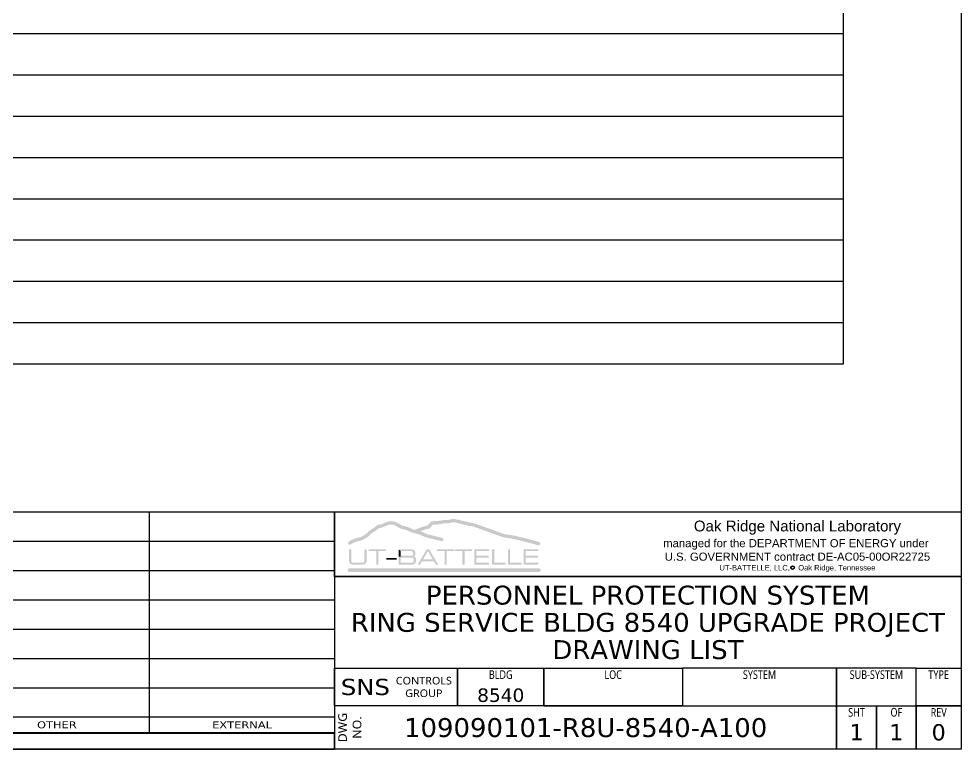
# Paper-space layout '24VDC PLC-A' of a CAD drawing. Header units: inches. Extents: x 0.4 to 44, y 0 to 33.6.
# Drawn here: x 33.09 to 44, y 0 to 8.45 of the extents above; entities that cross this region are included whole.
import ezdxf
from ezdxf.enums import TextEntityAlignment as Align

# ---------------------------------------------------------------- set-up
doc = ezdxf.new("R2010")
doc.units = ezdxf.units.IN
doc.header["$MEASUREMENT"] = 0
for name, color, linetype in [('1', 7, 'Continuous'), ('G-ANNO-TTLB', 2, 'Continuous'), ('TitleBlock-Text-Dynamic', 3, 'Continuous'), ('TitleBlock-Text-Static', 7, 'Continuous')]:
    doc.layers.add(name, color=color, linetype=linetype)
doc.layers.add('TitleBlock-Border', color=7, linetype='Continuous', lineweight=30)
doc.styles.add('Logo', font='arial.ttf')
doc.styles.get("Standard").update_dxf_attribs({"font": 'verdana.ttf'})
doc.styles.add('Standard_Narrow', font='ebrima.ttf', dxfattribs={"width": 0.8})

# ---------------------------------------------------------------- blocks, each defined once
blk = doc.blocks.new('MainTitleBlock')
at = {"layer": 'TitleBlock-Border'}
h = blk.add_hatch(color=256, dxfattribs=at)
edge = h.paths.add_edge_path()
edge.add_spline(control_points=[(-6.764509382043045, 2.535488625116329), (-6.760673443213079, 2.538592017969336), (-6.756837501757815, 2.541695407347561), (-6.753001561014145, 2.54479879806496), (-6.746631540310204, 2.549952335213504), (-6.74062417486725, 2.555326456206444), (-6.732809842295808, 2.558817337218386), (-6.728841631320876, 2.56059004809515), (-6.724630070836383, 2.56042096677146), (-6.720482226817495, 2.560777730921586), (-6.717748209890175, 2.56101288904739), (-6.714957948519697, 2.560604029044839), (-6.712263826511247, 2.561169815669814), (-6.710828794557273, 2.561471183567562), (-6.709436110783543, 2.561901729327985), (-6.708042089354421, 2.562346054895499), (-6.70221952367082, 2.564201919337734), (-6.69640378038082, 2.566008655003998), (-6.690646088384568, 2.568042803280491), (-6.683529984792358, 2.570556867920743), (-6.676427219894677, 2.57310007357961), (-6.669493877679002, 2.576068810817844), (-6.664791652049388, 2.578082222516684), (-6.660103364461293, 2.580124536824712), (-6.655405200021988, 2.582146034301502), (-6.649148877620888, 2.584837966461748), (-6.642927431807863, 2.587597093052239), (-6.636620291472994, 2.590183651488417), (-6.629971067520017, 2.592910498426363), (-6.622939420386771, 2.594532134959479), (-6.616074290707388, 2.596652944701361), (-6.614317845101453, 2.597195554546488), (-6.612612493024514, 2.597729589514529), (-6.610791029076523, 2.598221268675275), (-6.606053972690404, 2.599499971946329), (-6.601266277002011, 2.599432979706251), (-6.596506669500243, 2.59939750790096), (-6.592200230489766, 2.599365413412954), (-6.587895443157862, 2.599001437836421), (-6.583592053320956, 2.598221268675275), (-6.57450326088204, 2.59657354540559), (-6.565595018568843, 2.594576641242213), (-6.557292157059862, 2.590575721217647), (-6.539426267706887, 2.581966641758584), (-6.522804540060093, 2.571734255873253), (-6.505242283447345, 2.5629341669989), (-6.496058494727464, 2.55833235763464), (-6.486970869155044, 2.553621603829356), (-6.477456261933952, 2.549603480805843), (-6.472716380672466, 2.547601776943225), (-6.46776566928817, 2.546275066876944), (-6.462780553538067, 2.545094581296041), (-6.454206357808928, 2.543064194253247), (-6.445524657067551, 2.541614864491578), (-6.436951291141611, 2.539605454896844), (-6.431472213358163, 2.538321278814294), (-6.425858554089814, 2.537379039025211), (-6.42064751338269, 2.535249553446135), (-6.410702874786637, 2.531185688727021), (-6.40081418649541, 2.527027573518296), (-6.390904717733434, 2.522899064104649), (-6.377919093902534, 2.517488958728109), (-6.365027431165927, 2.511887860818035), (-6.351965172257366, 2.50662780237576), (-6.346423809280296, 2.504396343535973), (-6.340510676616532, 2.503273322657378), (-6.334745658986748, 2.501726788079907), (-6.329074857192182, 2.50020552802124), (-6.323402240465271, 2.498697009723969), (-6.317721842654336, 2.497217888570106), (-6.309042442993245, 2.494957856074393), (-6.300239454841943, 2.493219914596295), (-6.29154855615451, 2.490970590479492), (-6.283359214811185, 2.488851076301842), (-6.275369608172184, 2.48605060585686), (-6.267513637933291, 2.482894029151339), (-6.252304546404488, 2.476782923511678), (-6.23778983293397, 2.469191688681178), (-6.222640705472202, 2.462992266310891), (-6.212670586853292, 2.45891223090581), (-6.202687557819004, 2.454890598570444), (-6.192440928185221, 2.451516781084649), (-6.18008585623592, 2.447448735369051), (-6.167623788144084, 2.443829772402808), (-6.155019453271322, 2.440697038300414), (-6.119516808766861, 2.431873062558225), (-6.083883593074688, 2.423619997251706), (-6.048374219048966, 2.414893608500563), (-6.037682120261834, 2.412266037242489), (-6.027047814862641, 2.409398022583048), (-6.01636904363842, 2.406696820465527), (-6.013105299717267, 2.405871254320743), (-6.009672082145869, 2.405353544035449), (-6.006357155237168, 2.405385350600397), (-6.004065189001295, 2.405407341906709), (-6.001930163538702, 2.406628933911463), (-5.999956093120943, 2.408172252224347), (-5.997987269140424, 2.409711468899047), (-5.996663610111383, 2.411339312965652), (-5.99519636210195, 2.413254244885991), (-5.99327611877095, 2.415760389195327), (-5.991718842495928, 2.418357266954899), (-5.990600743166155, 2.421123139171527), (-5.989007101333669, 2.425065373595942), (-5.989596407386401, 2.429987701128937), (-5.991585520797969, 2.434074041137649), (-5.993223083700329, 2.437438172496854), (-5.995224488527015, 2.44095379249984), (-5.998643061284852, 2.442106882297992), (-6.005288227142813, 2.444348306863219), (-6.011935623240049, 2.446035250463467), (-6.01866683808737, 2.447680685545834), (-6.029224481947409, 2.450261485295812), (-6.03980942908143, 2.452723297210753), (-6.050343789331535, 2.455385662994615), (-6.062628048713975, 2.458490283596404), (-6.074748692302933, 2.462263118619546), (-6.08710872579897, 2.465057852750533), (-6.100059762515102, 2.467986218952262), (-6.113015683596004, 2.470892141449042), (-6.125968580718308, 2.473812009095184), (-6.135652842856572, 2.475995054588907), (-6.145336448494845, 2.47817998254726), (-6.155019453271322, 2.48036941849665), (-6.163273460105415, 2.482235741988745), (-6.171320017596244, 2.484901709870371), (-6.179310579786403, 2.487746532233871), (-6.187540138294622, 2.490676442736799), (-6.195638625311418, 2.493861422614088), (-6.203601706301484, 2.497418706970791), (-6.210108149967667, 2.50032527922599), (-6.216490744372408, 2.50348739492614), (-6.222968959676479, 2.506435169303643), (-6.231110366406625, 2.510139743639286), (-6.239430118712505, 2.513274958782233), (-6.247654003251867, 2.516992621118618), (-6.250610724962357, 2.51832922706069), (-6.258005462867885, 2.520766131821802), (-6.255860463491658, 2.522074613780262), (-6.254739971367243, 2.522758130869136), (-6.252734691194746, 2.52332993194085), (-6.251200908879269, 2.524001530240525), (-6.248978607572056, 2.524974610816741), (-6.246794683995944, 2.526075703497497), (-6.244535543254301, 2.526992674586097), (-6.236960483618958, 2.530067343885037), (-6.229162480047208, 2.532473015055643), (-6.221393321473158, 2.535025515746383), (-6.210615401645612, 2.538566523120892), (-6.199739896916839, 2.541732571254158), (-6.188845436249679, 2.54479879806496), (-6.18130317751536, 2.546921553532343), (-6.173238189605755, 2.546429239015538), (-6.165601310882522, 2.548435426908725), (-6.161408235734598, 2.549536936687957), (-6.157538717135253, 2.551428434093509), (-6.153948136440889, 2.554009245175564), (-6.149076922377418, 2.55751054045561), (-6.144633824334733, 2.561174749431302), (-6.140817788042057, 2.565615860867467), (-6.137761834645119, 2.569172386156708), (-6.134766970968258, 2.572752389590391), (-6.131797495876597, 2.576367297460195), (-6.127939782618967, 2.58106350725626), (-6.124232955151285, 2.585861484402528), (-6.120384339299108, 2.590585303308728), (-6.118199855038284, 2.593266555075047), (-6.116107647481414, 2.596599930220862), (-6.112692863887759, 2.597508829691265), (-6.110802777339842, 2.598011906567251), (-6.108894212371084, 2.59792598242592), (-6.106986278089551, 2.598003373726726), (-6.102644350757856, 2.598179494784574), (-6.098302926495819, 2.598366973502152), (-6.093960386498509, 2.598497917762131), (-6.085246089256188, 2.598760687294373), (-6.076494047788145, 2.597629380830597), (-6.067802449367107, 2.598627005650428), (-6.060224587323745, 2.599496795404832), (-6.052812361872469, 2.601180313531643), (-6.045294568022115, 2.602304636231793), (-6.031607371591065, 2.604351623147807), (-6.01791129894869, 2.606363631317038), (-6.004224313932696, 2.608413955214871), (-5.996471857151363, 2.609575280911315), (-5.988820588362557, 2.611582979571892), (-5.980993840792465, 2.612084061301516), (-5.971880438500335, 2.612667516861109), (-5.962755725149847, 2.612906016895693), (-5.953636279927863, 2.613306754144276), (-5.943050716824814, 2.613771917246765), (-5.932463681094717, 2.61419450450137), (-5.921877895928603, 2.614666735222784), (-5.913217178434564, 2.615053088885304), (-5.904821986691999, 2.617829310340937), (-5.89644639544403, 2.620106659536873), (-5.892686544499469, 2.621128974651356), (-5.8894675176102, 2.623723951862075), (-5.885653506545097, 2.624557495780095), (-5.879330580094745, 2.625939357761297), (-5.872635958815408, 2.625984210638137), (-5.866300746458307, 2.624804782816739), (-5.862929058568653, 2.624177074970873), (-5.859553249720392, 2.623535061070868), (-5.856197212414912, 2.622799302221097), (-5.846918889399916, 2.620765174573535), (-5.837612993402686, 2.618903247570813), (-5.828398394754828, 2.616617561853843), (-5.810306009375566, 2.612129736781128), (-5.792281653370935, 2.607393419638186), (-5.774210167882643, 2.602829909042043), (-5.757097468568531, 2.598508516387312), (-5.739996353449143, 2.594152934585622), (-5.722824071851221, 2.590063439800474), (-5.708037325809073, 2.586542048628132), (-5.692883670567198, 2.584835891543548), (-5.67795668138325, 2.581962968301525), (-5.667116327578867, 2.579876579411405), (-5.65621130181492, 2.578102553695032), (-5.645578029705405, 2.575039426900048), (-5.623470581449027, 2.568670934076295), (-5.601958581413385, 2.560752539705163), (-5.58038334444376, 2.552936141089901), (-5.53916591388915, 2.538003657726335), (-5.497988878877408, 2.522969953948575), (-5.456758194284276, 2.508079308944787), (-5.422027962020422, 2.495536331193136), (-5.387277809861999, 2.483052180783886), (-5.352520347800066, 2.470581117226573), (-5.335576581084723, 2.464501651722685), (-5.31847971314825, 2.458910834825531), (-5.301388762921007, 2.453208065214596), (-5.294665151302553, 2.45096458503923), (-5.287870981784565, 2.448955814591557), (-5.280919493978686, 2.447520853863864), (-5.26596706586065, 2.444434299196246), (-5.250437255550821, 2.445670174749637), (-5.235449723403377, 2.442973686065613), (-5.223401347096711, 2.440805996945642), (-5.211357514143032, 2.438590659153249), (-5.199349390559391, 2.436173795691957), (-5.18512406218079, 2.433310677558325), (-5.170858994721385, 2.43067591675225), (-5.156734197003544, 2.42735541831064), (-5.128532342346432, 2.420725644468234), (-5.100467331415587, 2.413598312793226), (-5.072370899019617, 2.406558165505146), (-5.036458291227106, 2.397559512409487), (-5.000572787334434, 2.38847005956444), (-4.964732386438897, 2.379200754830094), (-4.949613152856131, 2.375290508852743), (-4.934783042411013, 2.370420173326693), (-4.919734541358068, 2.366154903052461), (-4.91179893565004, 2.363905675503815), (-4.903716216338779, 2.362215675443622), (-4.895691933433682, 2.360467706720669), (-4.891419273576645, 2.359536972363173), (-4.886873251653384, 2.359422411793219), (-4.88254200032209, 2.360838599728311), (-4.878501150138959, 2.362159835287912), (-4.875808683536775, 2.36522697105778), (-4.873485902976213, 2.369122137227237), (-4.870892571468744, 2.373471001397036), (-4.87012006849443, 2.378294553535966), (-4.871004757167185, 2.382598312003608), (-4.871565946474718, 2.385328338179647), (-4.872455222470421, 2.388565581635419), (-4.874602396812804, 2.390510926457011), (-4.875967013612254, 2.391747272370822), (-4.877331630903399, 2.392983616337915), (-4.878696247597475, 2.39421996166601)], knot_values=[0, 0, 0, 0, 0.005689342013631138, 0.005689342013631138, 0.005689342013631138, 0.01513714865105109, 0.01513714865105109, 0.01513714865105109, 0.01993485717507937, 0.01993485717507937, 0.01993485717507937, 0.02309722689227933, 0.02309722689227933, 0.02309722689227933, 0.02478167235548889, 0.02478167235548889, 0.02478167235548889, 0.03181728468189837, 0.03181728468189837, 0.03181728468189837, 0.04051280819754355, 0.04051280819754355, 0.04051280819754355, 0.04641015355659639, 0.04641015355659639, 0.04641015355659639, 0.05426336822235067, 0.05426336822235067, 0.05426336822235067, 0.06254252173582575, 0.06254252173582575, 0.06254252173582575, 0.06466074578821446, 0.06466074578821446, 0.06466074578821446, 0.07016958212053026, 0.07016958212053026, 0.07016958212053026, 0.07515391489902867, 0.07515391489902867, 0.07515391489902867, 0.08568086406871234, 0.08568086406871234, 0.08568086406871234, 0.1083324895217865, 0.1083324895217865, 0.1083324895217865, 0.1201776496802884, 0.1201776496802884, 0.1201776496802884, 0.1260785398978505, 0.1260785398978505, 0.1260785398978505, 0.1362278303532617, 0.1362278303532617, 0.1362278303532617, 0.1427140520230709, 0.1427140520230709, 0.1427140520230709, 0.1550922186859987, 0.1550922186859987, 0.1550922186859987, 0.1713128880136605, 0.1713128880136605, 0.1713128880136605, 0.1781941339838076, 0.1781941339838076, 0.1781941339838076, 0.1849629219567528, 0.1849629219567528, 0.1849629219567528, 0.1953053342303059, 0.1953053342303059, 0.1953053342303059, 0.2050508792501541, 0.2050508792501541, 0.2050508792501541, 0.2239181714747462, 0.2239181714747462, 0.2239181714747462, 0.2363353316030387, 0.2363353316030387, 0.2363353316030387, 0.2513075626950325, 0.2513075626950325, 0.2513075626950325, 0.2934798631982738, 0.2934798631982738, 0.2934798631982738, 0.3061782116043884, 0.3061782116043884, 0.3061782116043884, 0.3100591972111647, 0.3100591972111647, 0.3100591972111647, 0.3127425408315666, 0.3127425408315666, 0.3127425408315666, 0.3154187529972209, 0.3154187529972209, 0.3154187529972209, 0.3189212137471462, 0.3189212137471462, 0.3189212137471462, 0.3239133175961308, 0.3239133175961308, 0.3239133175961308, 0.3280231305511601, 0.3280231305511601, 0.3280231305511601, 0.3360119582479526, 0.3360119582479526, 0.3360119582479526, 0.3485421180474809, 0.3485421180474809, 0.3485421180474809, 0.3631537061673535, 0.3631537061673535, 0.3631537061673535, 0.3784639570887857, 0.3784639570887857, 0.3784639570887857, 0.389910700000896, 0.389910700000896, 0.389910700000896, 0.3996681561217599, 0.3996681561217599, 0.3996681561217599, 0.4097174560492346, 0.4097174560492346, 0.4097174560492346, 0.417928499481331, 0.417928499481331, 0.417928499481331, 0.428247613793212, 0.428247613793212, 0.428247613793212, 0.4319576305344328, 0.4319576305344328, 0.4319576305344328, 0.4338956472005555, 0.4338956472005555, 0.4338956472005555, 0.436703644741672, 0.436703644741672, 0.436703644741672, 0.4461190602745378, 0.4461190602745378, 0.4461190602745378, 0.459180782826504, 0.459180782826504, 0.459180782826504, 0.4682234416613458, 0.4682234416613458, 0.4682234416613458, 0.4731883690100291, 0.4731883690100291, 0.4731883690100291, 0.4799241106584156, 0.4799241106584156, 0.4799241106584156, 0.4853182188357713, 0.4853182188357713, 0.4853182188357713, 0.4923258285939567, 0.4923258285939567, 0.4923258285939567, 0.4963033659244108, 0.4963033659244108, 0.4963033659244108, 0.4985049372966566, 0.4985049372966566, 0.4985049372966566, 0.5035151009099021, 0.5035151009099021, 0.5035151009099021, 0.5135691372539193, 0.5135691372539193, 0.5135691372539193, 0.5223348552154687, 0.5223348552154687, 0.5223348552154687, 0.5382940722393905, 0.5382940722393905, 0.5382940722393905, 0.547333545877845, 0.547333545877845, 0.547333545877845, 0.5578590367076863, 0.5578590367076863, 0.5578590367076863, 0.5700766930077952, 0.5700766930077952, 0.5700766930077952, 0.580072519296909, 0.580072519296909, 0.580072519296909, 0.5845597030433707, 0.5845597030433707, 0.5845597030433707, 0.5919986255618951, 0.5919986255618951, 0.5919986255618951, 0.5959577233085875, 0.5959577233085875, 0.5959577233085875, 0.6069033071618568, 0.6069033071618568, 0.6069033071618568, 0.6283943919982845, 0.6283943919982845, 0.6283943919982845, 0.6487452631526303, 0.6487452631526303, 0.6487452631526303, 0.666269036087531, 0.666269036087531, 0.666269036087531, 0.6789952393600475, 0.6789952393600475, 0.6789952393600475, 0.7054540638356772, 0.7054540638356772, 0.7054540638356772, 0.7560011221097167, 0.7560011221097167, 0.7560011221097167, 0.7985789034741311, 0.7985789034741311, 0.7985789034741311, 0.8193349642420393, 0.8193349642420393, 0.8193349642420393, 0.8275004371664285, 0.8275004371664285, 0.8275004371664285, 0.8450641084784175, 0.8450641084784175, 0.8450641084784175, 0.8591834257356831, 0.8591834257356831, 0.8591834257356831, 0.8759097629579099, 0.8759097629579099, 0.8759097629579099, 0.9093059036114427, 0.9093059036114427, 0.9093059036114427, 0.9519925509469952, 0.9519925509469952, 0.9519925509469952, 0.9699998660384914, 0.9699998660384914, 0.9699998660384914, 0.9794957588136792, 0.9794957588136792, 0.9794957588136792, 0.984552001265148, 0.984552001265148, 0.984552001265148, 0.9892692334627881, 0.9892692334627881, 0.9892692334627881, 0.9945359155996751, 0.9945359155996751, 0.9945359155996751, 0.9978767583078884, 0.9978767583078884, 0.9978767583078884, 1, 1, 1, 1], degree=3, periodic=0)
edge.add_line((-4.878696247597475, 2.39421996166601), (-4.881921717624593, 2.396074471761037))
edge.add_spline(control_points=[(-4.881921717624579, 2.39607447176104), (-4.887835061960615, 2.39776414461295), (-4.893748399500168, 2.399453841040668), (-4.899661742697816, 2.401143518086485), (-4.906916496925106, 2.403216489547958), (-4.914180908623138, 2.40525711168965), (-4.92147131789217, 2.407201607425918), (-4.936251740832006, 2.411143837323607), (-4.951061461371623, 2.414973222907861), (-4.965848880275487, 2.418887478124987), (-4.984462077552138, 2.423814423457486), (-5.003062520433474, 2.428789288530027), (-5.021674157843734, 2.433723633979923), (-5.05186281616983, 2.441727296718796), (-5.082143402781682, 2.449341944272476), (-5.112469171623928, 2.456848103360358), (-5.141316631901489, 2.463988355178913), (-5.170439454292122, 2.469751450686942), (-5.199597503638387, 2.475613246969147), (-5.213874742503592, 2.478483475519283), (-5.228257108800335, 2.480676447557869), (-5.242644972656706, 2.482784060388383), (-5.252569935959855, 2.484237923186129), (-5.262739402538301, 2.483405981690908), (-5.272666565102909, 2.485009493528935), (-5.277440525477473, 2.485780620416904), (-5.282150032277031, 2.486939234300678), (-5.28671048628442, 2.488523838069398), (-5.300675440408071, 2.493376188054583), (-5.314624930029652, 2.498231021072854), (-5.328557054958623, 2.503156457093439), (-5.337124203023961, 2.506185208263105), (-5.345693831935989, 2.509206436925581), (-5.354257139353123, 2.512245986625373), (-5.372748674846463, 2.518809565207789), (-5.391225834212037, 2.525413021006159), (-5.409685916601404, 2.532064424322755), (-5.421988983343198, 2.53649737631099), (-5.434233976109567, 2.54109020614402), (-5.446530603701376, 2.545540614118124), (-5.456738951214646, 2.549235229640658), (-5.466981001838619, 2.552836948862648), (-5.477192919638128, 2.556521555308962), (-5.491845537181746, 2.561808429930977), (-5.506389766275632, 2.567395482679046), (-5.521074270882366, 2.572594056233527), (-5.53301030955663, 2.576819624385735), (-5.54496816950342, 2.580982165618138), (-5.55691753935227, 2.585169965018281), (-5.576555984513959, 2.59205249270866), (-5.596204633852068, 2.598896982288863), (-5.615863379571266, 2.605728161172522), (-5.629290720643908, 2.610394001511906), (-5.643009043876347, 2.614214826065506), (-5.656878213729613, 2.6173866973798), (-5.66926326129817, 2.620219150765649), (-5.681962131243409, 2.621408361369276), (-5.694332099540887, 2.624246032763551), (-5.710677260917265, 2.627995613664496), (-5.727018079291724, 2.63177548686383), (-5.743320194678859, 2.635716726944338), (-5.762470744823133, 2.64034661171695), (-5.781528190101199, 2.645359162233376), (-5.800733876559207, 2.649751651773897), (-5.809289337219084, 2.65170835202224), (-5.81785322258412, 2.653626489367696), (-5.82641350514173, 2.655562484114569), (-5.840348474534764, 2.658714018816909), (-5.854287548210337, 2.661844704324437), (-5.868230636670972, 2.664958715655359), (-5.873114098883377, 2.666049374780584), (-5.878317027613676, 2.665965750588441), (-5.883241447913036, 2.665082351664239), (-5.886340194738381, 2.664526462961533), (-5.889385850459348, 2.663718041517257), (-5.892421601798418, 2.662856933542628), (-5.901207119151792, 2.660364872036496), (-5.909487473590261, 2.656318373833471), (-5.918473384980501, 2.654573411062586), (-5.921077168047049, 2.654067785721224), (-5.923709474571808, 2.653863117123876), (-5.926343931350743, 2.653678596950385), (-5.932962930779638, 2.653214995143514), (-5.939579577537188, 2.652748278377317), (-5.946203130482573, 2.652375297394883), (-5.95513062870188, 2.651872578222196), (-5.964073513808614, 2.651703967199808), (-5.972999252901673, 2.651138967344139), (-5.980133597722002, 2.650687362860594), (-5.987251523690105, 2.649990204811218), (-5.994336917620529, 2.649037170212466), (-6.005921182393479, 2.647479006299704), (-6.017488466403961, 2.645847548521374), (-6.029058570791364, 2.644215425942662), (-6.037292230717895, 2.643053954807954), (-6.045495100608107, 2.64173457687383), (-6.053745732038919, 2.640630026742542), (-6.064479836269811, 2.63919300263882), (-6.075327094434783, 2.639040811312725), (-6.086124398735706, 2.638404578583049), (-6.093804875734065, 2.637952005356453), (-6.101510156863469, 2.638072675229466), (-6.109198824969695, 2.637662777548826), (-6.116266381795214, 2.637285992504872), (-6.123084206426313, 2.635465610110884), (-6.129812606263499, 2.632621095753052), (-6.134400483294996, 2.630681513920251), (-6.138504330506947, 2.628121898738925), (-6.141846060557455, 2.624584830271829), (-6.145593319759385, 2.620618527739623), (-6.149174179371641, 2.616625021464301), (-6.152638934437434, 2.612468636573965), (-6.155756370875139, 2.608728901596976), (-6.158832633772789, 2.604963781023287), (-6.161943144862306, 2.601217864900264), (-6.16604046728294, 2.596283554854381), (-6.169469018765213, 2.59113866538155), (-6.174628421651988, 2.586763535849684), (-6.175952954776136, 2.58564034308597), (-6.177764465726526, 2.585737839430578), (-6.179388152670967, 2.585452050965557), (-6.185725107509654, 2.584336670564028), (-6.192195374419114, 2.584075030555766), (-6.19843611815574, 2.582544261800933), (-6.206116759885248, 2.580660305837853), (-6.213745974750267, 2.578572539468894), (-6.22126243131072, 2.576115264434861), (-6.2266269691996, 2.574361493237291), (-6.231983048739465, 2.572598301646849), (-6.237330907156291, 2.570798961110711), (-6.244084361337627, 2.568526693799072), (-6.250859193583338, 2.566326135991574), (-6.257552048000662, 2.563875419709177), (-6.268165601805748, 2.559989064575461), (-6.278575476345424, 2.555598629505653), (-6.289062303901957, 2.551388317984788), (-6.294291610528276, 2.549288826044403), (-6.299491733520568, 2.54711419660498), (-6.304693382822578, 2.544959320618716), (-6.308652378307343, 2.543319236136938), (-6.312005136522174, 2.540503503678394), (-6.316106554419036, 2.539024852269165), (-6.318961178608021, 2.537995697429096), (-6.322128113700984, 2.538405310825794), (-6.325059051037357, 2.538901216260342), (-6.327305165861475, 2.539281251866726), (-6.329596410923983, 2.539617695585378), (-6.331758104170575, 2.54038483334773), (-6.334959114650118, 2.541520802116793), (-6.338133979296884, 2.542669112572753), (-6.341310412655503, 2.54384661155791), (-6.346156390750309, 2.54564300822193), (-6.351025603198593, 2.54736757766625), (-6.355824982720605, 2.549286535872), (-6.361340480276937, 2.551491822877608), (-6.366627604863169, 2.554221375314512), (-6.372076329319782, 2.556580970281118), (-6.37788798795917, 2.55909773555021), (-6.383714666151434, 2.561573722139258), (-6.389568241314009, 2.563999055718057), (-6.395630012299875, 2.566510651847068), (-6.401757131801645, 2.56882599892441), (-6.40794900489675, 2.571018913655621), (-6.415863034758246, 2.573821747693046), (-6.423892195100308, 2.576224715944534), (-6.432015913484676, 2.57831336308368), (-6.437196433340318, 2.579645299699848), (-6.442449933982999, 2.580636814343848), (-6.447646977386341, 2.581898762283799), (-6.453234344378444, 2.583255488737336), (-6.458833989375165, 2.584519823538585), (-6.464270508623002, 2.586473249554786), (-6.472400336638088, 2.589394423347869), (-6.479997640909147, 2.593412491163747), (-6.487658290261379, 2.597325778710228), (-6.501366441634445, 2.604328310164988), (-6.514764783361471, 2.611830505896421), (-6.528472756587576, 2.618838218967824), (-6.537109717266475, 2.623253557490045), (-6.545810781480199, 2.627335097642288), (-6.554896709388174, 2.630954397646747), (-6.560911243846306, 2.633350234903162), (-6.567164472399497, 2.634784989220975), (-6.573525601068866, 2.635776156935492), (-6.57798169668564, 2.636470489394014), (-6.582435269169338, 2.636955102861975), (-6.586923662278409, 2.637259759003939), (-6.592103896624536, 2.637611374865514), (-6.597291769141833, 2.637771814578571), (-6.602472887913279, 2.637774803908144), (-6.607060207190614, 2.63777745063561), (-6.611667646134038, 2.637749510550861), (-6.616200900468641, 2.636641593978538), (-6.621026371735582, 2.635462260283305), (-6.625611701651167, 2.634014082243823), (-6.63028447168216, 2.632561665761898), (-6.634934021951253, 2.631116466576088), (-6.639665005197884, 2.629931156080431), (-6.644178759049723, 2.628110799480794), (-6.647342057388812, 2.626835069523622), (-6.650458426013046, 2.625459032803576), (-6.6536070260141, 2.624154492254092), (-6.659187609576094, 2.62184232254566), (-6.66476692655317, 2.619527089822839), (-6.670354613790266, 2.617230950852615), (-6.677298797208209, 2.614377389175786), (-6.684305346495364, 2.611687125007961), (-6.691295793208099, 2.608942652346059), (-6.698004285351587, 2.606308875987054), (-6.704608719280969, 2.603294796748571), (-6.711641005610915, 2.601648202917943), (-6.71873442811696, 2.599987294190953), (-6.725953989078079, 2.599128937512148), (-6.733102711850321, 2.597815531700121), (-6.737735651893217, 2.596964340435193), (-6.742383897627519, 2.596295937588195), (-6.746972698554345, 2.595122889015897), (-6.750963006299116, 2.594102835002218), (-6.754151085157474, 2.591166829541862), (-6.757517474374254, 2.588817512639764), (-6.760730217110819, 2.586575421685041), (-6.763968299511134, 2.584397865463586), (-6.76706979787815, 2.582017622266051), (-6.769895240041521, 2.579849238248642), (-6.772682911165248, 2.577635623598667), (-6.775505612526516, 2.575464973872215), (-6.780109164013737, 2.571924855206646), (-6.784726485798672, 2.568409960136648), (-6.789399884875138, 2.564956033270619), (-6.792858475330632, 2.562399924045337), (-6.796524106453617, 2.560145550917582), (-6.800192788793012, 2.557904079833691), (-6.807599845537467, 2.553378557596147), (-6.815412952313324, 2.549588993198995), (-6.822895060427456, 2.545169706091542), (-6.831371652540724, 2.540163029674943), (-6.839529052432269, 2.534679405434929), (-6.847309807932447, 2.528629980604308), (-6.860131691295891, 2.518661151794277), (-6.869099442779486, 2.504559577724024), (-6.881586389494117, 2.494181672351033), (-6.88846612832296, 2.488463919229446), (-6.89550171478308, 2.48291308176357), (-6.903279582833193, 2.478488940634463), (-6.909848309858546, 2.474752572877719), (-6.916667961064817, 2.471525661899648), (-6.923265421764199, 2.467912384713145), (-6.932216506362224, 2.463010081956554), (-6.94006789478172, 2.456028511800298), (-6.949731577818554, 2.452397252098194), (-6.954479003451681, 2.450613342658642), (-6.959458803823196, 2.449874166532197), (-6.964370204423147, 2.448811852898075), (-6.969784975850786, 2.447640662441017), (-6.975209745372624, 2.44653501706631), (-6.980621566041293, 2.445350074687838), (-6.989312132126912, 2.443447236312693), (-6.998046212893485, 2.441745236557665), (-7.006524992020331, 2.438948396794615), (-7.012568690764965, 2.436954801170543), (-7.018326655432901, 2.434311786350293), (-7.024140960554064, 2.431777583375435), (-7.03458603694574, 2.427225028407463), (-7.04499336050776, 2.422619051378831), (-7.055403103376364, 2.417989915544638), (-7.063217326781285, 2.414514988062137), (-7.071818134863022, 2.41225428207548), (-7.078601616187768, 2.407050651944246), (-7.083357142100269, 2.403402672869277), (-7.08811257322688, 2.399754599931669), (-7.092868058154906, 2.396106582279401)], knot_values=[0, 0, 0, 0, 0.007801178323225355, 0.007801178323225355, 0.007801178323225355, 0.01737201321758686, 0.01737201321758686, 0.01737201321758686, 0.03677572327086531, 0.03677572327086531, 0.03677572327086531, 0.06119953147354873, 0.06119953147354873, 0.06119953147354873, 0.100815712715454, 0.100815712715454, 0.100815712715454, 0.1385007000498208, 0.1385007000498208, 0.1385007000498208, 0.1569531541017106, 0.1569531541017106, 0.1569531541017106, 0.1696819324072646, 0.1696819324072646, 0.1696819324072646, 0.1758031863760533, 0.1758031863760533, 0.1758031863760533, 0.1945475988215678, 0.1945475988215678, 0.1945475988215678, 0.2060739207313139, 0.2060739207313139, 0.2060739207313139, 0.2309637653111668, 0.2309637653111668, 0.2309637653111668, 0.2475520671724126, 0.2475520671724126, 0.2475520671724126, 0.2613232535233481, 0.2613232535233481, 0.2613232535233481, 0.2810829040301704, 0.2810829040301704, 0.2810829040301704, 0.2971441848806885, 0.2971441848806885, 0.2971441848806885, 0.3235404373358238, 0.3235404373358238, 0.3235404373358238, 0.3415696386804533, 0.3415696386804533, 0.3415696386804533, 0.3576695580439488, 0.3576695580439488, 0.3576695580439488, 0.3789433215504188, 0.3789433215504188, 0.3789433215504188, 0.4039342055623264, 0.4039342055623264, 0.4039342055623264, 0.4150667691125617, 0.4150667691125617, 0.4150667691125617, 0.4331890602045296, 0.4331890602045296, 0.4331890602045296, 0.4395362568101875, 0.4395362568101875, 0.4395362568101875, 0.4435303016187173, 0.4435303016187173, 0.4435303016187173, 0.4550891369963429, 0.4550891369963429, 0.4550891369963429, 0.4584384577850977, 0.4584384577850977, 0.4584384577850977, 0.4668535331680961, 0.4668535331680961, 0.4668535331680961, 0.4781957193205316, 0.4781957193205316, 0.4781957193205316, 0.4872615306986186, 0.4872615306986186, 0.4872615306986186, 0.5020836789682566, 0.5020836789682566, 0.5020836789682566, 0.5126315983427367, 0.5126315983427367, 0.5126315983427367, 0.5263544833042498, 0.5263544833042498, 0.5263544833042498, 0.5361160218661516, 0.5361160218661516, 0.5361160218661516, 0.5450889970989767, 0.5450889970989767, 0.5450889970989767, 0.5512073770958761, 0.5512073770958761, 0.5512073770958761, 0.5580682411985516, 0.5580682411985516, 0.5580682411985516, 0.5642413493524366, 0.5642413493524366, 0.5642413493524366, 0.572372879418063, 0.572372879418063, 0.572372879418063, 0.5744604234921328, 0.5744604234921328, 0.5744604234921328, 0.5826077283444947, 0.5826077283444947, 0.5826077283444947, 0.5926348232346315, 0.5926348232346315, 0.5926348232346315, 0.5997912180093177, 0.5997912180093177, 0.5997912180093177, 0.6088285522929798, 0.6088285522929798, 0.6088285522929798, 0.6231599911221455, 0.6231599911221455, 0.6231599911221455, 0.6303064315141436, 0.6303064315141436, 0.6303064315141436, 0.6357456150502525, 0.6357456150502525, 0.6357456150502525, 0.6395313363010462, 0.6395313363010462, 0.6395313363010462, 0.6424325121521357, 0.6424325121521357, 0.6424325121521357, 0.6467285399613634, 0.6467285399613634, 0.6467285399613634, 0.6532825753550808, 0.6532825753550808, 0.6532825753550808, 0.6608145419421082, 0.6608145419421082, 0.6608145419421082, 0.6688482054234681, 0.6688482054234681, 0.6688482054234681, 0.6771676045682322, 0.6771676045682322, 0.6771676045682322, 0.6878008931144115, 0.6878008931144115, 0.6878008931144115, 0.6945817734746051, 0.6945817734746051, 0.6945817734746051, 0.7018719313896946, 0.7018719313896946, 0.7018719313896946, 0.7127737101474991, 0.7127737101474991, 0.7127737101474991, 0.7322816169287715, 0.7322816169287715, 0.7322816169287715, 0.7445729324294765, 0.7445729324294765, 0.7445729324294765, 0.7527093100634984, 0.7527093100634984, 0.7527093100634984, 0.7584090024602591, 0.7584090024602591, 0.7584090024602591, 0.7649872458535046, 0.7649872458535046, 0.7649872458535046, 0.7708115675994149, 0.7708115675994149, 0.7708115675994149, 0.777011329439319, 0.777011329439319, 0.777011329439319, 0.7831802836442225, 0.7831802836442225, 0.7831802836442225, 0.7875035682607192, 0.7875035682607192, 0.7875035682607192, 0.7951661646706848, 0.7951661646706848, 0.7951661646706848, 0.8046889730653697, 0.8046889730653697, 0.8046889730653697, 0.8138276859294925, 0.8138276859294925, 0.8138276859294925, 0.8230458474867967, 0.8230458474867967, 0.8230458474867967, 0.8290199481983918, 0.8290199481983918, 0.8290199481983918, 0.8342148783593766, 0.8342148783593766, 0.8342148783593766, 0.8391727049999559, 0.8391727049999559, 0.8391727049999559, 0.8436892485447982, 0.8436892485447982, 0.8436892485447982, 0.8510552919521284, 0.8510552919521284, 0.8510552919521284, 0.8565065977376259, 0.8565065977376259, 0.8565065977376259, 0.8675127649522075, 0.8675127649522075, 0.8675127649522075, 0.8799818162924536, 0.8799818162924536, 0.8799818162924536, 0.9005295281353236, 0.9005295281353236, 0.9005295281353236, 0.9118503813622705, 0.9118503813622705, 0.9118503813622705, 0.9214113039779062, 0.9214113039779062, 0.9214113039779062, 0.9343830564546848, 0.9343830564546848, 0.9343830564546848, 0.9407556195840905, 0.9407556195840905, 0.9407556195840905, 0.9477813084994177, 0.9477813084994177, 0.9477813084994177, 0.959063503079335, 0.959063503079335, 0.959063503079335, 0.9671054846192801, 0.9671054846192801, 0.9671054846192801, 0.9815524580364995, 0.9815524580364995, 0.9815524580364995, 0.9923972866967198, 0.9923972866967198, 0.9923972866967198, 1, 1, 1, 1], degree=3, periodic=0)
edge.add_spline(control_points=[(-7.092868058154906, 2.396170803316068), (-7.093571045212087, 2.3945635502198), (-7.094274032269283, 2.39295629712359), (-7.094977019326464, 2.391349044027322), (-7.095721497267675, 2.389646929509183), (-7.095002272577375, 2.387623312886433), (-7.094723784784989, 2.385781383530627), (-7.094236721420216, 2.382559927027671), (-7.093719823737842, 2.37946490304148), (-7.092179994929211, 2.376371484743913), (-7.09007809605319, 2.372148903372363), (-7.0866353608358, 2.369091157799119), (-7.082396184325631, 2.367353685724368), (-7.078405823439923, 2.365718193408725), (-7.073654198686199, 2.365783835513241), (-7.069872916965949, 2.367549713079541), (-7.059576190347371, 2.372358336156935), (-7.049277042919684, 2.377179624463167), (-7.039005952795875, 2.382056638498341), (-7.031306474079742, 2.385712576213734), (-7.023624669840757, 2.389396837436664), (-7.015916162174477, 2.393034846239971), (-7.010677579367069, 2.395507180859795), (-7.005289481964482, 2.397623361997319), (-6.999870725400541, 2.39970019684597), (-6.993443205151493, 2.402163658322138), (-6.986942073100948, 2.404354913426175), (-6.980303119212351, 2.406169490058971), (-6.974671466095543, 2.40770874855076), (-6.968982516159173, 2.408952003534012), (-6.963298467062089, 2.410228271591848), (-6.957074442819462, 2.411625782977865), (-6.950666686889662, 2.412091892170906), (-6.944494364293035, 2.413815037516542), (-6.940872869298019, 2.414826060862652), (-6.937519879441965, 2.416525137884946), (-6.934123537969555, 2.418127909671114), (-6.929523418798155, 2.420298757708963), (-6.924956990525388, 2.422470940011806), (-6.920505494177178, 2.424908680919543), (-6.915043534952275, 2.427899774340119), (-6.910069643704134, 2.431718222485699), (-6.904610952809094, 2.434695645502927), (-6.899813315438649, 2.437312499288907), (-6.894789167307636, 2.43949792234099), (-6.889939074245845, 2.442035842657276), (-6.882764587150717, 2.445790054447798), (-6.875508221758736, 2.449356928720249), (-6.868933929113524, 2.45418961377186), (-6.863148875528566, 2.458442138490625), (-6.858220851263923, 2.463565273873655), (-6.853084174258854, 2.46850051183543), (-6.844056138183802, 2.477174505998221), (-6.836571644176331, 2.487485184958359), (-6.826667881123512, 2.495161869202605), (-6.821392548866044, 2.499250927049445), (-6.815897532819179, 2.503005892726492), (-6.810466412462304, 2.506874368502736), (-6.807660951102633, 2.508872641160679), (-6.804850016482305, 2.510857529955615), (-6.802012695223738, 2.51280542755029), (-6.795652593841112, 2.517171808744479), (-6.787207744219486, 2.518033639213911), (-6.781122655335807, 2.522778161544977), (-6.777867783207967, 2.525315973858085), (-6.774612911080112, 2.527853786171136), (-6.771358038952272, 2.530391598484243)], knot_values=[0, 0, 0, 0, 0.01345240636238076, 0.01345240636238076, 0.01345240636238076, 0.02769878499843403, 0.02769878499843403, 0.02769878499843403, 0.0526150984033853, 0.0526150984033853, 0.0526150984033853, 0.08662639293591257, 0.08662639293591257, 0.08662639293591257, 0.1186414173279082, 0.1186414173279082, 0.1186414173279082, 0.2058208390793306, 0.2058208390793306, 0.2058208390793306, 0.2711728216019944, 0.2711728216019944, 0.2711728216019944, 0.3155850200320938, 0.3155850200320938, 0.3155850200320938, 0.3682650585882135, 0.3682650585882135, 0.3682650585882135, 0.4129521747071321, 0.4129521747071321, 0.4129521747071321, 0.4618844920228224, 0.4618844920228224, 0.4618844920228224, 0.4905946152349213, 0.4905946152349213, 0.4905946152349213, 0.5294805721607976, 0.5294805721607976, 0.5294805721607976, 0.5771934072474123, 0.5771934072474123, 0.5771934072474123, 0.6191281650607441, 0.6191281650607441, 0.6191281650607441, 0.6811600425805674, 0.6811600425805674, 0.6811600425805674, 0.7357450382283754, 0.7357450382283754, 0.7357450382283754, 0.8316816348602842, 0.8316816348602842, 0.8316816348602842, 0.8827831626519222, 0.8827831626519222, 0.8827831626519222, 0.9091798086879614, 0.9091798086879614, 0.9091798086879614, 0.9683501773741376, 0.9683501773741376, 0.9683501773741376, 1, 1, 1, 1], degree=3, periodic=0)
edge.add_line((-6.771358038952144, 2.530391598484186), (-6.764509382043187, 2.535488625116247))
h = blk.add_hatch(color=256, dxfattribs=at)
edge = h.paths.add_edge_path()
edge.add_line((-6.87952943895165, 2.312245397882464), (-6.905012514515718, 2.312245397882464))
edge.add_line((-6.905012514515718, 2.312245397882464), (-6.905012489797443, 2.176122463467198))
edge.add_arc((-6.92432215837357, 2.176139307440394), 0.01930967592269021, 271.2944455988086, 359.95002046123403, ccw=False)
edge.add_line((-6.923885944764947, 2.156834559269839), (-7.039712928662311, 2.156834673425883))
edge.add_arc((-7.039220474722626, 2.176194344028261), 0.01936593289033395, 179.8873007006859, 268.54287556309185, ccw=False)
edge.add_line((-7.058586370149712, 2.176232436287023), (-7.058586370149712, 2.312245397882483))
edge.add_line((-7.058586370149712, 2.312245397882464), (-7.08406944571378, 2.312245397882464))
edge.add_line((-7.08406944571378, 2.312245397882464), (-7.084069423023067, 2.178227478333304))
edge.add_arc((-7.042329731918599, 2.178038823291899), 0.04174011744378562, 179.7410363190189, 270.1776844873172)
edge.add_line((-7.042200288536492, 2.136298906561876), (-6.921425752251274, 2.136300202056474))
edge.add_arc((-6.921296981747446, 2.178067976414752), 0.04176797285824323, 269.8233570466149, 360.2600052149181)
edge.add_line((-6.87952943895165, 2.178257516614337), (-6.87952943895165, 2.312245397882437))
for points in [[(-6.656381867419981, 2.312245397882464), (-6.854694341031689, 2.312245397882464), (-6.854694341031689, 2.291672873648452), (-6.768022164612603, 2.291672873648452), (-6.768022164612603, 2.136298906561876), (-6.742946613278889, 2.136298906561876), (-6.742946613278889, 2.291672873648452), (-6.656381867419981, 2.291672873648452)], [(-6.510633411187968, 2.227812381925617), (-6.485803404692575, 2.228164125770093), (-6.485803404692575, 2.291832029477689), (-6.510633411187968, 2.312245397882464)], [(-6.063862077247961, 2.291672873648452), (-6.063862077247961, 2.312245397882464), (-5.865549603636254, 2.312245397882464), (-5.865549603636254, 2.291672873648452), (-5.952114349495162, 2.291672873648452), (-5.952114349495162, 2.136298906561876), (-5.977189900828861, 2.136298906561876), (-5.977189900828861, 2.291672873648452)], [(-5.858712451243889, 2.291672873648452), (-5.858712451243889, 2.312245397882464), (-5.660399977632181, 2.312245397882464), (-5.660399977632181, 2.291672873648452), (-5.746964723491089, 2.291672873648452), (-5.746964723491089, 2.136298906561876), (-5.772040259805834, 2.136298906561876), (-5.772040259805834, 2.291672873648452)], [(-5.634509317761925, 2.312245397882464), (-5.462143765012854, 2.312245397882464), (-5.462143765012854, 2.291672873648452), (-5.609538223236001, 2.291672873648452), (-5.609538223236001, 2.2379307246552), (-5.468615581409637, 2.2379307246552), (-5.468615581409637, 2.217348618330163), (-5.609538223236001, 2.217348618330163), (-5.609538223236001, 2.158307933432354), (-5.462143765012854, 2.158307933432354), (-5.462143765012854, 2.136298906561876), (-5.634509317761925, 2.136298906561876)], [(-5.427881241189795, 2.312245397882464), (-5.402483413194517, 2.312245397882464), (-5.402483413194517, 2.158307933432354), (-5.26914993768176, 2.158307933432354), (-5.26914993768176, 2.136298906561876), (-5.427881241189795, 2.136298906561876)], [(-5.244943202655236, 2.312245397882464), (-5.219545374659958, 2.312245397882464), (-5.219545374659958, 2.158307933432354), (-5.086211884128261, 2.158307933432354), (-5.086211884128261, 2.136298906561876), (-5.244943202655236, 2.136298906561876)], [(-4.891124895562626, 2.158307933432354), (-4.891124895562626, 2.136298906561876), (-5.063490433292742, 2.136298906561876), (-5.063490433292742, 2.312245397882464), (-4.891124895562626, 2.312245397882464), (-4.891124895562626, 2.291672873648452), (-5.038519353785773, 2.291672873648452), (-5.038519353785773, 2.2379307246552), (-4.897596696940468, 2.2379307246552), (-4.897596696940468, 2.217348618330163), (-5.038519353785773, 2.217348618330163), (-5.038519353785773, 2.158307933432354)], [(-6.652348993578457, 2.190946127611255), (-6.652348993578457, 2.211843121273716), (-6.532506486509334, 2.211843121273716), (-6.532506486509334, 2.190946127611255)]]:
    blk.add_hatch(color=256, dxfattribs=at).paths.add_polyline_path(points)
h = blk.add_hatch(color=256, dxfattribs=at)
h.paths.add_polyline_path([(-6.358697354121574, 2.29181403677336), (-6.358496899251747, 2.312244346555872), (-6.510633411187982, 2.312245397882464), (-6.485803404692575, 2.291832029477689)])
edge = h.paths.add_edge_path()
edge.add_line((-6.34139207075836, 2.250862486503308), (-6.336666612923253, 2.230276766584722))
edge.add_arc((-6.344081467755956, 2.256564742456931), 0.0273136915785376, 285.7517743652474, 355.1480770142165)
edge.add_line((-6.316865651542216, 2.25425452699784), (-6.317015066132718, 2.280134258714863))
edge.add_ellipse((-6.356813567794617, 2.280008958460996), major_axis=(0.03956267622197229, -0.006714464615890744), ratio=0.7973759942344462, start_angle=12.23829739092177, end_angle=100.1234584860107)
edge.add_line((-6.35849685026227, 2.312244346555531), (-6.358496899251747, 2.31224434655587))
edge.add_line((-6.358496899251747, 2.312244346555872), (-6.358697354025189, 2.291814046596462))
edge.add_ellipse((-6.357715719006862, 2.280323156996417), major_axis=(0.01621298103253308, -0.002751621400444923), ratio=0.6896520903139495, start_angle=12.238297390921787, end_angle=100.12345848601058, ccw=False)
edge.add_line((-6.341468937782651, 2.280004280310322), (-6.341392070758367, 2.250862486503349))
edge = h.paths.add_edge_path()
edge.add_ellipse((-6.357715719006862, 2.249418422819588), major_axis=(0.01621298111213399, 0.002751620931423972), ratio=0.6896520903139493, start_angle=259.8765415139894, end_angle=353.37897801548314, ccw=False)
edge.add_line((-6.358697386376718, 2.237927525617579), (-6.485774808608909, 2.237923320312122))
edge.add_line((-6.485774808608909, 2.23792332031212), (-6.485790247607611, 2.228169699118762))
edge.add_line((-6.485790247607611, 2.228169699118723), (-6.336666612923253, 2.230276766584725))
edge.add_line((-6.336666612923253, 2.230276766584723), (-6.341392066527902, 2.250862468073973))
h = blk.add_hatch(color=256, dxfattribs=at)
h.paths.add_polyline_path([(-6.262014914424014, 2.136298906561876), (-6.288891478347438, 2.136298906561876), (-6.184816422278686, 2.312245397882464), (-6.156255347772429, 2.312245397882464), (-6.052180291703678, 2.136298906561876), (-6.079056855627101, 2.136298906561876), (-6.113390313958178, 2.194629900943823), (-6.170614727011525, 2.290985696540929), (-6.227511246315458, 2.194629900943823)])
h.paths.add_polyline_path([(-6.113560523735671, 2.194629900943823), (-6.227511246315458, 2.194629900943823), (-6.239849510230385, 2.173771160550814), (-6.10122225982073, 2.173771160550814)], flags=17)
h = blk.add_hatch(color=256, dxfattribs=at)
edge = h.paths.add_edge_path()
edge.add_line((-6.485803404692575, 2.228164125770093), (-6.510633411187975, 2.22781238192564))
edge.add_line((-6.510633411187968, 2.227812381925617), (-6.510633411187968, 2.136298906561864))
edge.add_line((-6.510633411187968, 2.136298906561876), (-6.346798505734768, 2.136299161845755))
edge.add_arc((-6.346118314205626, 2.173812138252856), 0.03751914257330358, 268.961217225824, 359.7304511419682)
edge.add_line((-6.308599586827043, 2.173635629532384), (-6.308599589143398, 2.199039758913945))
edge.add_arc((-6.340015620971513, 2.199039750067186), 0.03141603182812372, 1.613447346894375e-05, 83.88053443473102)
edge.add_line((-6.336666612923253, 2.230276766584723), (-6.485805221985714, 2.228169487535728))
edge.add_line((-6.485805221985714, 2.228169487535752), (-6.485796255671659, 2.216692410300613))
edge.add_line((-6.485796255671659, 2.216692410300595), (-6.350291153623083, 2.216750120323827))
edge.add_arc((-6.350204509975413, 2.200942099692327), 0.01580825807636044, 0.39023387654538055, 90.31403461181128, ccw=False)
edge.add_line((-6.334396618553555, 2.201049766787321), (-6.334396606607875, 2.173636159374335))
edge.add_arc((-6.350204505633414, 2.173743837120014), 0.01580826575240168, 269.6859269742921, 359.6097277095215, ccw=False)
edge.add_line((-6.350291159921625, 2.157935808870661), (-6.485803404692568, 2.157935673700098))
edge.add_line((-6.485803404692575, 2.157935673700138), (-6.485803404692575, 2.228164125770097))
h = blk.add_hatch(color=256, dxfattribs=at)
edge = h.paths.add_edge_path()
edge.add_arc((-7.08027741820743, 2.071287984777086), 0.0206582254896372, 90.08867722223209, 270.7933563989469, ccw=False)
edge.add_line((-7.080309391126505, 2.091946185524364), (-4.885175284080326, 2.091943818284793))
edge.add_arc((-4.885080227271686, 2.0712861923937), 0.02065784459359447, -90.44103244702939, 90.26364672966878, ccw=False)
edge.add_line((-4.885239238805497, 2.050628959796256), (-7.079991394866099, 2.050628959796256))
edge.add_line((-7.079991394866099, 2.050628959796256), (-7.079991379483388, 2.050631739662662))
for p, q in [((-7.25, 1.997539370078755), (-7.25, 0)), ((-7.25, 1.997539370078755), (0, 1.997539370078755)), ((-4.827839254062162, 0.4995078740157126), (-3.225876800174007, 0.4995078740157126)), ((-1.441252257578029, 0.4995078740157055), (-1.441252257578029, 0))]:
    blk.add_line(p, q, dxfattribs=at)
for points in [[(0, 1.997539370078755), (-7.25, 1.997539370078755), (-7.25, 2.74704724409446), (0, 2.74704724409446)], [(-5.827839254062162, 0.4995078740157126), (-7.25, 0.4995078740157126), (-7.25, 0.936515748031475), (-5.827839254062162, 0.936515748031475)], [(-4.827839254062162, 0.4995078740157126), (-5.827839254062162, 0.4995078740157126), (-5.827839254062162, 0.936515748031475), (-4.827839254062162, 0.936515748031475)], [(-3.225876800174007, 0.4995078740157126), (-4.827839254062162, 0.4995078740157126), (-4.827839254062162, 0.936515748031475), (-3.225876800174007, 0.936515748031475)], [(-1.441252257578029, 0.936515748031475), (-3.225876800174007, 0.936515748031475), (-3.225876800174007, 0.4995078740157126), (-1.441252257578029, 0.4995078740157126)], [(-0.5201771653543403, 0.936515748031475), (-1.441252257578029, 0.936515748031475), (-1.441252257578029, 0.4995078740157126), (-0.5201771653543403, 0.4995078740157126)], [(-0.5201771653543403, 0.936515748031475), (0, 0.936515748031475), (0, 0.4995078740157055), (-0.5201771653543403, 0.4995078740157055)], [(-0.9807147114661845, 0), (-1.441252257578029, 0), (-1.441252257578029, 0.4995078740157055), (-0.9807147114661845, 0.4995078740157055)], [(-0.5201771653543403, 0), (-0.9807147114661845, 0), (-0.9807147114661845, 0.4995078740157055), (-0.5201771653543403, 0.4995078740157055)], [(-0.5201771653543403, 0.4995078740157055), (0, 0.4995078740157055), (0, 0), (-0.5201771653543403, 0)]]:
    blk.add_lwpolyline(points, close=True, dxfattribs=at)
at = {"layer": 'TitleBlock-Border', "color": 0, "linetype": 'Continuous'}
blk.add_circle((-1.951391367809379, 2.100427410204361), 0.02104024600406262, dxfattribs=at)
blk.add_arc((-1.951391367809379, 2.100427410204361), 0.015625, 38.45968475815145, 327.7286127546346, dxfattribs=at)
at = {"layer": 'TitleBlock-Border', "color": 0, "linetype": 'Continuous', "style": 'Logo'}
for s, height, p in [('Oak Ridge National Laboratory', 0.125, (-1.894656380163454, 2.519413995032323)), ('managed for the DEPARTMENT OF ENERGY under ', 0.09375, (-1.894656380163454, 2.336606233256191)), ('U.S. GOVERNMENT contract DE-AC05-00OR22725', 0.09375, (-1.89465638016344, 2.180356233256191)), ('UT-BATTELLE, LLC,    Oak Ridge, Tennessee', 0.0625, (-1.894656380163454, 2.067741759742205))]:
    blk.add_text(s, height=height, dxfattribs=at).set_placement(p, align=Align.CENTER)
at = {"layer": 'TitleBlock-Text-Dynamic'}
for tag, height, p in [('TITLE1', 0.2187500000000001, (-3.625, 1.782283464566933)), ('TITLE2', 0.2187500000000001, (-3.625, 1.467027559055111)), ('TITLE3', 0.2187500000000001, (-3.625, 1.15177165354329)), ('DWGNO', 0.2187500000000001, (-4.345626128789014, 0.2497539370078528)), ('SHT', 0.1875, (-1.210983484522103, 0.1961776028366131)), ('TTL', 0.1875, (-0.750445938410266, 0.1961776028366131)), ('REV', 0.1875, (-0.2600885826771702, 0.1959023850876775))]:
    blk.add_attdef(tag, text='', height=height, dxfattribs=at).set_placement(p, align=Align.MIDDLE_CENTER)
for tag, p in [('BLDG#', (-5.327839254062162, 0.4995078740157126)), ('LOCAL', (-4.026858027118084, 0.4995078740157126)), ('SYSTEM', (-2.333564528876018, 0.4995078740157126)), ('SUBSYS', (-0.9807147114661845, 0.4995078740157126)), ('TYPE', (-0.2600885826771702, 0.4995078740157126))]:
    blk.add_attdef(tag, text='', height=0.15625, dxfattribs=at).set_placement(p, align=Align.BOTTOM_CENTER)
at = {"layer": 'TitleBlock-Text-Static', "style": 'Standard_Narrow', "width": 0.8}
for s, p in [('BLDG', (-5.327839254062162, 0.7824803149606581)), ('LOC', (-4.026858027118084, 0.7824803149606581)), ('SYSTEM', (-2.333564528876018, 0.7824803149606581)), ('SUB-SYSTEM', (-0.9807147114661845, 0.7824803149606581)), ('TYPE', (-0.2600885826771702, 0.7824803149606581)), ('SHT', (-1.210983484522103, 0.3454724409448886)), ('OF', (-0.750445938410266, 0.3471543212812662)), ('REV', (-0.2600885826771702, 0.3454724409448886))]:
    blk.add_text(s, height=0.1, dxfattribs=at).set_placement(p, align=Align.BOTTOM_CENTER)
at = {"layer": 'TitleBlock-Text-Static', "insert": (-6.894459813515539, 0.7180118110235938), "char_height": 0.1875, "width": 0.7110803729689188, "attachment_point": 5}
blk.add_mtext('{\\W1.0947;SNS}', dxfattribs=at)
at = {"layer": 'TitleBlock-Text-Static', "insert": (-6.217713116415489, 0.7189146025161612), "char_height": 0.0875, "width": 0.7110803729689188, "attachment_point": 5, "style": 'Standard_Narrow'}
blk.add_mtext('{\\W1.0947;CONTROLS\\PGROUP}', dxfattribs=at)
at = {"layer": 'TitleBlock-Text-Static', "insert": (-7.208239798136066, 0.2497539370078528), "char_height": 0.1, "attachment_point": 2, "rotation": 90, "style": 'Standard_Narrow'}
blk.add_mtext('{\\W1.0947;DWG\\PNO.}', dxfattribs=at)

psp = doc.layouts.new('24VDC PLC-A')

# ---------------------------------------------------------------- linework, layer by layer
at = {"layer": '1'}
for p, q in [((42.63492969470786, 4.457042709415732), (42.63492969470786, 27.81013148375994)), ((23.14143888594052, 8.281862080457566), (42.63492969470786, 8.281862080457563)), ((23.14143888594052, 7.80375965907734), (42.63492969470786, 7.803759659077332)), ((23.14143888594052, 7.32565723769711), (42.63492969470786, 7.325657237697102)), ((23.14143888594052, 6.84755481631688), (42.63492969470786, 6.847554816316875)), ((23.14143888594052, 6.369452394936653), (42.63492969470786, 6.369452394936644)), ((23.14143888594052, 5.891349973556425), (42.63492969470786, 5.891349973556418)), ((23.14143888594052, 5.413247552176195), (42.63492969470786, 5.413247552176189)), ((23.14143888594052, 4.935145130795967), (42.63492969470786, 4.935145130795958)), ((23.14143888594052, 4.457042709415738), (42.63492969470786, 4.457042709415732))]:
    psp.add_line(p, q, dxfattribs=at)
at = {"layer": 'TitleBlock-Border'}
for p, q in [((14.26747222778357, 2.74704724409446), (36.74803149606299, 2.74704724409446)), ((34.60517404945949, 0.1875000000000058), (34.60517404945949, 2.746812679741845)), ((14.26900027083826, 2.405510798478465), (36.74803040126773, 2.40552290388017)), ((14.26900045330413, 2.066682227078514), (36.74803058373359, 2.066694332480219)), ((14.26900063577001, 1.727853655678564), (36.74803076619948, 1.727865761080269)), ((14.2690008182359, 1.389025084278613), (36.74803094866536, 1.389037189680318)), ((14.26900100070176, 1.050196512878662), (36.74803113113123, 1.050208618280367)), ((14.26900118316765, 0.7113679414787115), (36.74803131359711, 0.7113800468804166)), ((14.26900136563353, 0.3725393700787607), (36.74803149606299, 0.3725514754804657)), ((14.26900136563353, 0.1850393700787607), (36.74803149606299, 0.1850514754804657))]:
    psp.add_line(p, q, dxfattribs=at)
for points in [[(43.99803149606299, 0), (0.3946986465263649, 0), (0.3946986465263649, 33.60346455445587), (43.99803149606299, 33.60346455445587)], [(21.74803119205798, 2.745405293825591), (36.74803149606299, 2.745405293825591), (36.74803149606299, 0.1875000000000058), (21.74803119205798, 0.1875000000000058)], [(36.74803149606299, 0.1850514754804657), (14.26747222778357, 0.1850514754804657), (14.26747222778357, 5.773159728050814e-15), (36.74803149606299, 5.773159728050814e-15)]]:
    psp.add_lwpolyline(points, close=True, dxfattribs=at)

# ---------------------------------------------------------------- block references
at = {"layer": 'G-ANNO-TTLB'}
ref = psp.add_blockref('MainTitleBlock', (43.99803149606299, 0), dxfattribs=at)
ref.add_attrib('TITLE1', 'PERSONNEL PROTECTION SYSTEM', dxfattribs={"layer": 'TitleBlock-Text-Dynamic', "height": 0.2187500000000001}).set_placement((40.37303149606299, 1.782283464566933), align=Align.MIDDLE_CENTER)
ref.add_attrib('TITLE2', 'RING SERVICE BLDG 8540 UPGRADE PROJECT', dxfattribs={"layer": 'TitleBlock-Text-Dynamic', "height": 0.2187500000000001}).set_placement((40.37303149606299, 1.467027559055111), align=Align.MIDDLE_CENTER)
ref.add_attrib('TITLE3', 'DRAWING LIST', dxfattribs={"layer": 'TitleBlock-Text-Dynamic', "height": 0.2187500000000001}).set_placement((40.37303149606299, 1.15177165354329), align=Align.MIDDLE_CENTER)
ref.add_attrib('DWGNO', '109090101-R8U-8540-A100', dxfattribs={"layer": 'TitleBlock-Text-Dynamic', "height": 0.2187500000000001}).set_placement((39.65240536727399, 0.2497539370078528), align=Align.MIDDLE_CENTER)
ref.add_attrib('SHT', '1', dxfattribs={"layer": 'TitleBlock-Text-Dynamic', "height": 0.1875}).set_placement((42.78704801154089, 0.1961776028366131), align=Align.MIDDLE_CENTER)
ref.add_attrib('TTL', '1', dxfattribs={"layer": 'TitleBlock-Text-Dynamic', "height": 0.1875}).set_placement((43.24758555765273, 0.1961776028366131), align=Align.MIDDLE_CENTER)
ref.add_attrib('REV', '0', dxfattribs={"layer": 'TitleBlock-Text-Dynamic', "height": 0.1875}).set_placement((43.73794291338582, 0.1959023850876775), align=Align.MIDDLE_CENTER)
ref.add_attrib('BLDG#', '8540', dxfattribs={"layer": 'TitleBlock-Text-Dynamic', "height": 0.15625}).set_placement((38.67019224200084, 0.4995078740157126), align=Align.BOTTOM_CENTER)

# ---------------------------------------------------------------- texts
at = {"layer": 'TitleBlock-Text-Static', "char_height": 0.08, "attachment_point": 5}
for s, insert, width in [('{\\W1.2037;OTHER}', (33.53374547800948, 0.2810154356640067), 2.142857142899999), ('{\\W1.2037;EXTERNAL}', (35.67660277276124, 0.2812500000000058), 2.142857446603507)]:
    psp.add_mtext(s, dxfattribs=dict(at, insert=insert, width=width))

doc.saveas('drawing.dxf')
